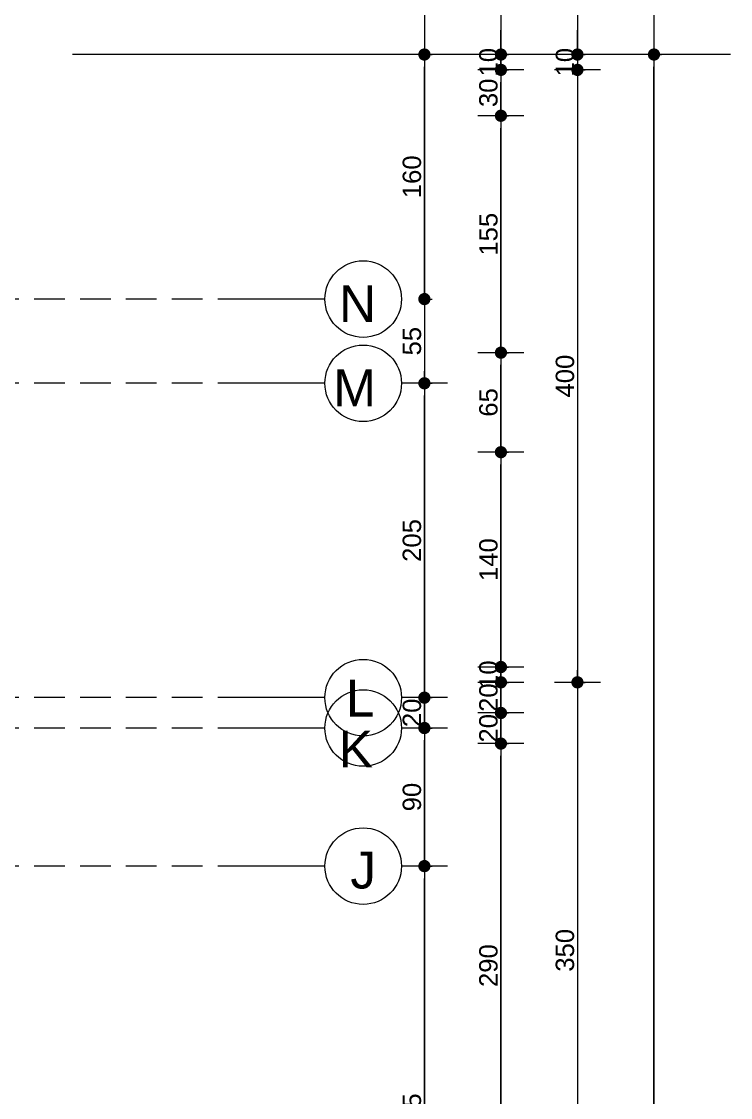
# Model space of a CAD drawing. Header units: millimetres. Extents: x 38129 to 72024, y -56282 to 16512.
# Drawn here: x 49981 to 50445, y -43772 to -43069 of the extents above; entities that cross this region are included whole.
import ezdxf

# ---------------------------------------------------------------- set-up
doc = ezdxf.new("R2010")
doc.units = ezdxf.units.MM
doc.linetypes.add('HIDDEN', pattern=[0.375, 0.25, -0.125])
doc.layers.add('AKS', color=55, linetype='HIDDEN', lineweight=0)
doc.layers.add('DIŞÖLÇÜ', color=37, linetype='Continuous', lineweight=0)
doc.styles.add('icdisolcu_yazi', font='arial.ttf')
doc.styles.get("Standard").update_dxf_attribs({"font": 'arial.ttf'})
doc.dimstyles.new('İç Ölçü', dxfattribs={"dimtxt": 12, "dimasz": 8, "dimexe": 5, "dimexo": 0, "dimgap": 2, "dimtad": 1, "dimdec": 0, "dimzin": 12, "dimdsep": 46, "dimtxsty": 'icdisolcu_yazi', "dimblk": 'DOT', "dimcen": 8, "dimdle": 5, "dimclrd": 256, "dimclre": 256, "dimclrt": 7, "dimadec": 0, "dimazin": 3, "dimtfac": 1, "dimtdec": 0, "dimtix": 1, "dimtmove": 2, "dimatfit": 3, "dimldrblk": 'DOT', "dimfxl": 0, "dimtolj": 1, "dimtzin": 0, "dimlwd": -1, "dimlwe": -1, "dimarcsym": 0})

# ---------------------------------------------------------------- blocks, each defined once
blk = doc.blocks.new('_Dot')
at = {"color": 0, "lineweight": -2}
blk.add_line((-0.5, 0), (-1, 0), dxfattribs=at)
at = {"color": 0, "lineweight": 30, "const_width": 0.5}
blk.add_lwpolyline([(-0.25, 0, 1), (0.25, 0, 1)], format="xyb", close=True, dxfattribs=at)
blk = doc.blocks.new('*D1197')
at = {"layer": 'Defpoints', "color": 0, "lineweight": 120, "transparency": 16777216}
for p in [(50244.67, -43620.43), (50244.67, -43620.43), (50244.67, -43945.25)]:
    blk.add_point(p, dxfattribs=at)
at = {"layer": 'DIŞÖLÇÜ', "transparency": 16777216}
for p, q in [((50244.67, -43620.43), (50249.67, -43620.43)), ((50244.67, -43945.25), (50249.67, -43945.25))]:
    blk.add_line(p, q, dxfattribs=at)
at = {"layer": 'DIŞÖLÇÜ', "linetype": 'Continuous', "transparency": 16777216}
blk.add_line((50244.67, -43937.25), (50244.67, -43628.43), dxfattribs=at)
at = {"layer": 'DIŞÖLÇÜ', "transparency": 16777216, "xscale": 8, "yscale": 8, "zscale": 8}
for p, rotation in [((50244.67, -43620.43), 90), ((50244.67, -43945.25), 270)]:
    blk.add_blockref('_Dot', p, dxfattribs=dict(at, rotation=rotation))
at = {"layer": 'DIŞÖLÇÜ', "color": 7, "transparency": 16777216, "insert": (50236.54, -43782.84), "char_height": 12, "attachment_point": 5, "rotation": 90, "style": 'icdisolcu_yazi'}
blk.add_mtext('\\A1;325', dxfattribs=at)
blk = doc.blocks.new('*D1198')
at = {"layer": 'Defpoints', "color": 0, "lineweight": 120, "transparency": 16777216}
for p in [(50244.67, -43530.25), (50244.67, -43530.25), (50244.67, -43620.43)]:
    blk.add_point(p, dxfattribs=at)
at = {"layer": 'DIŞÖLÇÜ', "transparency": 16777216}
for p, q in [((50244.67, -43530.25), (50249.67, -43530.25)), ((50244.67, -43620.43), (50249.67, -43620.43))]:
    blk.add_line(p, q, dxfattribs=at)
at = {"layer": 'DIŞÖLÇÜ', "linetype": 'Continuous', "transparency": 16777216}
blk.add_line((50244.67, -43612.43), (50244.67, -43538.25), dxfattribs=at)
at = {"layer": 'DIŞÖLÇÜ', "transparency": 16777216, "xscale": 8, "yscale": 8, "zscale": 8}
for p, rotation in [((50244.67, -43530.25), 90), ((50244.67, -43620.43), 270)]:
    blk.add_blockref('_Dot', p, dxfattribs=dict(at, rotation=rotation))
at = {"layer": 'DIŞÖLÇÜ', "color": 7, "transparency": 16777216, "insert": (50236.55, -43575.34), "char_height": 12, "attachment_point": 5, "rotation": 90, "style": 'icdisolcu_yazi'}
blk.add_mtext('\\A1;90', dxfattribs=at)
blk = doc.blocks.new('*D1199')
at = {"layer": 'Defpoints', "color": 0, "lineweight": 120, "transparency": 16777216}
for p in [(50244.67, -43510.41), (50244.67, -43510.41), (50244.67, -43530.25)]:
    blk.add_point(p, dxfattribs=at)
at = {"layer": 'DIŞÖLÇÜ', "linetype": 'Continuous', "transparency": 16777216}
for p, q in [((50244.67, -43502.41), (50244.67, -43494.41)), ((50244.67, -43530.25), (50244.67, -43510.41)), ((50244.67, -43538.25), (50244.67, -43546.25))]:
    blk.add_line(p, q, dxfattribs=at)
at = {"layer": 'DIŞÖLÇÜ', "transparency": 16777216}
for p, q in [((50244.67, -43510.41), (50249.67, -43510.41)), ((50244.67, -43530.25), (50249.67, -43530.25))]:
    blk.add_line(p, q, dxfattribs=at)
at = {"layer": 'DIŞÖLÇÜ', "transparency": 16777216, "xscale": 8, "yscale": 8, "zscale": 8}
for p, rotation in [((50244.67, -43510.41), 270), ((50244.67, -43530.25), 90)]:
    blk.add_blockref('_Dot', p, dxfattribs=dict(at, rotation=rotation))
at = {"layer": 'DIŞÖLÇÜ', "color": 7, "transparency": 16777216, "insert": (50236.55, -43520.33), "char_height": 12, "attachment_point": 5, "rotation": 90, "style": 'icdisolcu_yazi'}
blk.add_mtext('\\A1;20', dxfattribs=at)
blk = doc.blocks.new('*D1200')
at = {"layer": 'Defpoints', "color": 0, "lineweight": 120, "transparency": 16777216}
for p in [(50244.67, -43305.11), (50244.67, -43305.11), (50244.67, -43510.41)]:
    blk.add_point(p, dxfattribs=at)
at = {"layer": 'DIŞÖLÇÜ', "transparency": 16777216}
for p, q in [((50244.67, -43305.11), (50249.67, -43305.11)), ((50244.67, -43510.41), (50249.67, -43510.41))]:
    blk.add_line(p, q, dxfattribs=at)
at = {"layer": 'DIŞÖLÇÜ', "linetype": 'Continuous', "transparency": 16777216}
blk.add_line((50244.67, -43502.41), (50244.67, -43313.11), dxfattribs=at)
at = {"layer": 'DIŞÖLÇÜ', "transparency": 16777216, "xscale": 8, "yscale": 8, "zscale": 8}
for p, rotation in [((50244.67, -43305.11), 90), ((50244.67, -43510.41), 270)]:
    blk.add_blockref('_Dot', p, dxfattribs=dict(at, rotation=rotation))
at = {"layer": 'DIŞÖLÇÜ', "color": 7, "transparency": 16777216, "insert": (50236.55, -43407.76), "char_height": 12, "attachment_point": 5, "rotation": 90, "style": 'icdisolcu_yazi'}
blk.add_mtext('\\A1;205', dxfattribs=at)
blk = doc.blocks.new('*D1319')
at = {"layer": 'Defpoints', "color": 0, "lineweight": 120, "transparency": 16777216}
for p in [(50294.67, -43540.41), (50294.67, -43540.41), (50294.67, -43830.43)]:
    blk.add_point(p, dxfattribs=at)
at = {"layer": 'DIŞÖLÇÜ', "transparency": 16777216}
for p, q in [((50294.67, -43540.41), (50299.67, -43540.41)), ((50294.67, -43830.43), (50299.67, -43830.43))]:
    blk.add_line(p, q, dxfattribs=at)
at = {"layer": 'DIŞÖLÇÜ', "linetype": 'Continuous', "transparency": 16777216}
blk.add_line((50294.67, -43822.43), (50294.67, -43548.41), dxfattribs=at)
at = {"layer": 'DIŞÖLÇÜ', "transparency": 16777216, "xscale": 8, "yscale": 8, "zscale": 8}
for p, rotation in [((50294.67, -43540.41), 90), ((50294.67, -43830.43), 270)]:
    blk.add_blockref('_Dot', p, dxfattribs=dict(at, rotation=rotation))
at = {"layer": 'DIŞÖLÇÜ', "color": 7, "transparency": 16777216, "insert": (50286.55, -43685.42), "char_height": 12, "attachment_point": 5, "rotation": 90, "style": 'icdisolcu_yazi'}
blk.add_mtext('\\A1;290', dxfattribs=at)
blk = doc.blocks.new('*D1320')
at = {"layer": 'Defpoints', "color": 0, "lineweight": 120, "transparency": 16777216}
for p in [(50294.67, -43520.41), (50294.67, -43520.41), (50294.67, -43540.41)]:
    blk.add_point(p, dxfattribs=at)
at = {"layer": 'DIŞÖLÇÜ', "linetype": 'Continuous', "transparency": 16777216}
for p, q in [((50294.67, -43512.41), (50294.67, -43504.41)), ((50294.67, -43540.41), (50294.67, -43520.41)), ((50294.67, -43548.41), (50294.67, -43556.41))]:
    blk.add_line(p, q, dxfattribs=at)
at = {"layer": 'DIŞÖLÇÜ', "transparency": 16777216}
for p, q in [((50294.67, -43520.41), (50299.67, -43520.41)), ((50294.67, -43540.41), (50299.67, -43540.41))]:
    blk.add_line(p, q, dxfattribs=at)
at = {"layer": 'DIŞÖLÇÜ', "transparency": 16777216, "xscale": 8, "yscale": 8, "zscale": 8}
for p, rotation in [((50294.67, -43520.41), 270), ((50294.67, -43540.41), 90)]:
    blk.add_blockref('_Dot', p, dxfattribs=dict(at, rotation=rotation))
at = {"layer": 'DIŞÖLÇÜ', "color": 7, "transparency": 16777216, "insert": (50286.55, -43530.41), "char_height": 12, "attachment_point": 5, "rotation": 90, "style": 'icdisolcu_yazi'}
blk.add_mtext('\\A1;20', dxfattribs=at)
blk = doc.blocks.new('*D1321')
at = {"layer": 'Defpoints', "color": 0, "lineweight": 120, "transparency": 16777216}
for p in [(50294.67, -43500.41), (50294.67, -43500.41), (50294.67, -43520.41)]:
    blk.add_point(p, dxfattribs=at)
at = {"layer": 'DIŞÖLÇÜ', "linetype": 'Continuous', "transparency": 16777216}
for p, q in [((50294.67, -43492.41), (50294.67, -43484.41)), ((50294.67, -43520.41), (50294.67, -43500.41)), ((50294.67, -43528.41), (50294.67, -43536.41))]:
    blk.add_line(p, q, dxfattribs=at)
at = {"layer": 'DIŞÖLÇÜ', "transparency": 16777216}
for p, q in [((50294.67, -43500.41), (50299.67, -43500.41)), ((50294.67, -43520.41), (50299.67, -43520.41))]:
    blk.add_line(p, q, dxfattribs=at)
at = {"layer": 'DIŞÖLÇÜ', "transparency": 16777216, "xscale": 8, "yscale": 8, "zscale": 8}
for p, rotation in [((50294.67, -43500.41), 270), ((50294.67, -43520.41), 90)]:
    blk.add_blockref('_Dot', p, dxfattribs=dict(at, rotation=rotation))
at = {"layer": 'DIŞÖLÇÜ', "color": 7, "transparency": 16777216, "insert": (50286.55, -43510.41), "char_height": 12, "attachment_point": 5, "rotation": 90, "style": 'icdisolcu_yazi'}
blk.add_mtext('\\A1;20', dxfattribs=at)
blk = doc.blocks.new('*D1322')
at = {"layer": 'Defpoints', "color": 0, "lineweight": 120, "transparency": 16777216}
for p in [(50294.67, -43490.41), (50294.67, -43490.41), (50294.67, -43500.41)]:
    blk.add_point(p, dxfattribs=at)
at = {"layer": 'DIŞÖLÇÜ', "linetype": 'Continuous', "transparency": 16777216}
for p, q in [((50294.67, -43482.41), (50294.67, -43474.41)), ((50294.67, -43500.41), (50294.67, -43490.41)), ((50294.67, -43508.41), (50294.67, -43516.41))]:
    blk.add_line(p, q, dxfattribs=at)
at = {"layer": 'DIŞÖLÇÜ', "transparency": 16777216}
for p, q in [((50294.67, -43490.41), (50299.67, -43490.41)), ((50294.67, -43500.41), (50299.67, -43500.41))]:
    blk.add_line(p, q, dxfattribs=at)
at = {"layer": 'DIŞÖLÇÜ', "transparency": 16777216, "xscale": 8, "yscale": 8, "zscale": 8}
for p, rotation in [((50294.67, -43490.41), 270), ((50294.67, -43500.41), 90)]:
    blk.add_blockref('_Dot', p, dxfattribs=dict(at, rotation=rotation))
at = {"layer": 'DIŞÖLÇÜ', "color": 7, "transparency": 16777216, "insert": (50286.55, -43495.41), "char_height": 12, "attachment_point": 5, "rotation": 90, "style": 'icdisolcu_yazi'}
blk.add_mtext('\\A1;10', dxfattribs=at)
blk = doc.blocks.new('*D1323')
at = {"layer": 'Defpoints', "color": 0, "lineweight": 120, "transparency": 16777216}
for p in [(50294.67, -43350.11), (50294.67, -43350.11), (50294.67, -43490.41)]:
    blk.add_point(p, dxfattribs=at)
at = {"layer": 'DIŞÖLÇÜ', "transparency": 16777216}
for p, q in [((50294.67, -43350.11), (50299.67, -43350.11)), ((50294.67, -43490.41), (50299.67, -43490.41))]:
    blk.add_line(p, q, dxfattribs=at)
at = {"layer": 'DIŞÖLÇÜ', "linetype": 'Continuous', "transparency": 16777216}
blk.add_line((50294.67, -43482.41), (50294.67, -43358.11), dxfattribs=at)
at = {"layer": 'DIŞÖLÇÜ', "transparency": 16777216, "xscale": 8, "yscale": 8, "zscale": 8}
for p, rotation in [((50294.67, -43350.11), 90), ((50294.67, -43490.41), 270)]:
    blk.add_blockref('_Dot', p, dxfattribs=dict(at, rotation=rotation))
at = {"layer": 'DIŞÖLÇÜ', "color": 7, "transparency": 16777216, "insert": (50286.55, -43420.26), "char_height": 12, "attachment_point": 5, "rotation": 90, "style": 'icdisolcu_yazi'}
blk.add_mtext('\\A1;140', dxfattribs=at)
blk = doc.blocks.new('*D1324')
at = {"layer": 'Defpoints', "color": 0, "lineweight": 120, "transparency": 16777216}
for p in [(50294.67, -43285.11), (50294.67, -43285.11), (50294.67, -43350.11)]:
    blk.add_point(p, dxfattribs=at)
at = {"layer": 'DIŞÖLÇÜ', "transparency": 16777216}
for p, q in [((50294.67, -43285.11), (50299.67, -43285.11)), ((50294.67, -43350.11), (50299.67, -43350.11))]:
    blk.add_line(p, q, dxfattribs=at)
at = {"layer": 'DIŞÖLÇÜ', "linetype": 'Continuous', "transparency": 16777216}
blk.add_line((50294.67, -43342.11), (50294.67, -43293.11), dxfattribs=at)
at = {"layer": 'DIŞÖLÇÜ', "transparency": 16777216, "xscale": 8, "yscale": 8, "zscale": 8}
for p, rotation in [((50294.67, -43285.11), 90), ((50294.67, -43350.11), 270)]:
    blk.add_blockref('_Dot', p, dxfattribs=dict(at, rotation=rotation))
at = {"layer": 'DIŞÖLÇÜ', "color": 7, "transparency": 16777216, "insert": (50286.55, -43317.61), "char_height": 12, "attachment_point": 5, "rotation": 90, "style": 'icdisolcu_yazi'}
blk.add_mtext('\\A1;65', dxfattribs=at)
blk = doc.blocks.new('*D1325')
at = {"layer": 'Defpoints', "color": 0, "lineweight": 120, "transparency": 16777216}
for p in [(50294.67, -43130.39), (50294.67, -43130.39), (50294.67, -43285.11)]:
    blk.add_point(p, dxfattribs=at)
at = {"layer": 'DIŞÖLÇÜ', "transparency": 16777216}
for p, q in [((50294.67, -43130.39), (50299.67, -43130.39)), ((50294.67, -43285.11), (50299.67, -43285.11))]:
    blk.add_line(p, q, dxfattribs=at)
at = {"layer": 'DIŞÖLÇÜ', "linetype": 'Continuous', "transparency": 16777216}
blk.add_line((50294.67, -43277.11), (50294.67, -43138.39), dxfattribs=at)
at = {"layer": 'DIŞÖLÇÜ', "transparency": 16777216, "xscale": 8, "yscale": 8, "zscale": 8}
for p, rotation in [((50294.67, -43130.39), 90), ((50294.67, -43285.11), 270)]:
    blk.add_blockref('_Dot', p, dxfattribs=dict(at, rotation=rotation))
at = {"layer": 'DIŞÖLÇÜ', "color": 7, "transparency": 16777216, "insert": (50286.55, -43207.75), "char_height": 12, "attachment_point": 5, "rotation": 90, "style": 'icdisolcu_yazi'}
blk.add_mtext('\\A1;155', dxfattribs=at)
blk = doc.blocks.new('*D1326')
at = {"layer": 'Defpoints', "color": 0, "lineweight": 120, "transparency": 16777216}
for p in [(50294.67, -43100.42), (50294.67, -43100.42), (50294.67, -43130.39)]:
    blk.add_point(p, dxfattribs=at)
at = {"layer": 'DIŞÖLÇÜ', "transparency": 16777216}
for p, q in [((50294.67, -43100.42), (50299.67, -43100.42)), ((50294.67, -43130.39), (50299.67, -43130.39))]:
    blk.add_line(p, q, dxfattribs=at)
at = {"layer": 'DIŞÖLÇÜ', "linetype": 'Continuous', "transparency": 16777216}
blk.add_line((50294.67, -43122.39), (50294.67, -43108.42), dxfattribs=at)
at = {"layer": 'DIŞÖLÇÜ', "transparency": 16777216, "xscale": 8, "yscale": 8, "zscale": 8}
for p, rotation in [((50294.67, -43100.42), 90), ((50294.67, -43130.39), 270)]:
    blk.add_blockref('_Dot', p, dxfattribs=dict(at, rotation=rotation))
at = {"layer": 'DIŞÖLÇÜ', "color": 7, "transparency": 16777216, "insert": (50286.54, -43115.41), "char_height": 12, "attachment_point": 5, "rotation": 90, "style": 'icdisolcu_yazi'}
blk.add_mtext('\\A1;30', dxfattribs=at)
blk = doc.blocks.new('*D1327')
at = {"layer": 'Defpoints', "color": 0, "lineweight": 120, "transparency": 16777216}
for p in [(50294.67, -43090.4), (50294.67, -43090.4), (50294.67, -43100.42)]:
    blk.add_point(p, dxfattribs=at)
at = {"layer": 'DIŞÖLÇÜ', "linetype": 'Continuous', "transparency": 16777216}
for p, q in [((50294.67, -43082.4), (50294.67, -43074.4)), ((50294.67, -43100.42), (50294.67, -43090.4)), ((50294.67, -43108.42), (50294.67, -43116.42))]:
    blk.add_line(p, q, dxfattribs=at)
at = {"layer": 'DIŞÖLÇÜ', "transparency": 16777216}
for p, q in [((50294.67, -43090.4), (50299.67, -43090.4)), ((50294.67, -43100.42), (50299.67, -43100.42))]:
    blk.add_line(p, q, dxfattribs=at)
at = {"layer": 'DIŞÖLÇÜ', "transparency": 16777216, "xscale": 8, "yscale": 8, "zscale": 8}
for p, rotation in [((50294.67, -43090.4), 270), ((50294.67, -43100.42), 90)]:
    blk.add_blockref('_Dot', p, dxfattribs=dict(at, rotation=rotation))
at = {"layer": 'DIŞÖLÇÜ', "color": 7, "transparency": 16777216, "insert": (50286.55, -43095.41), "char_height": 12, "attachment_point": 5, "rotation": 90, "style": 'icdisolcu_yazi'}
blk.add_mtext('\\A1;10', dxfattribs=at)
blk = doc.blocks.new('*D1328')
at = {"layer": 'Defpoints', "color": 0, "lineweight": 120, "transparency": 16777216}
for p in [(50344.67, -43090.4), (50344.67, -43100.42), (50344.67, -43100.42)]:
    blk.add_point(p, dxfattribs=at)
at = {"layer": 'DIŞÖLÇÜ', "linetype": 'Continuous', "transparency": 16777216}
for p, q in [((50344.67, -43082.4), (50344.67, -43074.4)), ((50344.67, -43090.4), (50344.67, -43100.42)), ((50344.67, -43108.42), (50344.67, -43116.42))]:
    blk.add_line(p, q, dxfattribs=at)
at = {"layer": 'DIŞÖLÇÜ', "transparency": 16777216}
for p, q in [((50344.67, -43090.4), (50349.67, -43090.4)), ((50344.67, -43100.42), (50349.67, -43100.42))]:
    blk.add_line(p, q, dxfattribs=at)
at = {"layer": 'DIŞÖLÇÜ', "transparency": 16777216, "xscale": 8, "yscale": 8, "zscale": 8}
for p, rotation in [((50344.67, -43090.4), 270), ((50344.67, -43100.42), 90)]:
    blk.add_blockref('_Dot', p, dxfattribs=dict(at, rotation=rotation))
at = {"layer": 'DIŞÖLÇÜ', "color": 7, "transparency": 16777216, "insert": (50336.55, -43095.41), "char_height": 12, "attachment_point": 5, "rotation": 90, "style": 'icdisolcu_yazi'}
blk.add_mtext('\\A1;10', dxfattribs=at)
blk = doc.blocks.new('*D1329')
at = {"layer": 'Defpoints', "color": 0, "lineweight": 120, "transparency": 16777216}
for p in [(50344.67, -43100.42), (50344.67, -43500.41), (50344.67, -43500.41)]:
    blk.add_point(p, dxfattribs=at)
at = {"layer": 'DIŞÖLÇÜ', "transparency": 16777216}
for p, q in [((50344.67, -43100.42), (50349.67, -43100.42)), ((50344.67, -43500.41), (50349.67, -43500.41))]:
    blk.add_line(p, q, dxfattribs=at)
at = {"layer": 'DIŞÖLÇÜ', "linetype": 'Continuous', "transparency": 16777216}
blk.add_line((50344.67, -43108.42), (50344.67, -43492.41), dxfattribs=at)
at = {"layer": 'DIŞÖLÇÜ', "transparency": 16777216, "xscale": 8, "yscale": 8, "zscale": 8}
for p, rotation in [((50344.67, -43100.42), 90), ((50344.67, -43500.41), 270)]:
    blk.add_blockref('_Dot', p, dxfattribs=dict(at, rotation=rotation))
at = {"layer": 'DIŞÖLÇÜ', "color": 7, "transparency": 16777216, "insert": (50336.55, -43300.41), "char_height": 12, "attachment_point": 5, "rotation": 90, "style": 'icdisolcu_yazi'}
blk.add_mtext('\\A1;400', dxfattribs=at)
blk = doc.blocks.new('*D1330')
at = {"layer": 'Defpoints', "color": 0, "lineweight": 120, "transparency": 16777216}
for p in [(50344.67, -43500.41), (50344.67, -43850.43), (50344.67, -43850.43)]:
    blk.add_point(p, dxfattribs=at)
at = {"layer": 'DIŞÖLÇÜ', "transparency": 16777216}
for p, q in [((50344.67, -43500.41), (50349.67, -43500.41)), ((50344.67, -43850.43), (50349.67, -43850.43))]:
    blk.add_line(p, q, dxfattribs=at)
at = {"layer": 'DIŞÖLÇÜ', "linetype": 'Continuous', "transparency": 16777216}
blk.add_line((50344.67, -43508.41), (50344.67, -43842.43), dxfattribs=at)
at = {"layer": 'DIŞÖLÇÜ', "transparency": 16777216, "xscale": 8, "yscale": 8, "zscale": 8}
for p, rotation in [((50344.67, -43500.41), 90), ((50344.67, -43850.43), 270)]:
    blk.add_blockref('_Dot', p, dxfattribs=dict(at, rotation=rotation))
at = {"layer": 'DIŞÖLÇÜ', "color": 7, "transparency": 16777216, "insert": (50336.54, -43675.42), "char_height": 12, "attachment_point": 5, "rotation": 90, "style": 'icdisolcu_yazi'}
blk.add_mtext('\\A1;350', dxfattribs=at)
blk = doc.blocks.new('*D1336')
at = {"layer": 'Defpoints', "color": 0, "lineweight": 120, "transparency": 16777216}
for p in [(50394.67, -43090.4), (50394.67, -43090.4), (50394.67, -45110.44)]:
    blk.add_point(p, dxfattribs=at)
at = {"layer": 'DIŞÖLÇÜ', "transparency": 16777216}
for p, q in [((50394.67, -43090.4), (50399.67, -43090.4)), ((50394.67, -45110.44), (50399.67, -45110.44))]:
    blk.add_line(p, q, dxfattribs=at)
at = {"layer": 'DIŞÖLÇÜ', "linetype": 'Continuous', "transparency": 16777216}
blk.add_line((50394.67, -45102.44), (50394.67, -43098.4), dxfattribs=at)
at = {"layer": 'DIŞÖLÇÜ', "transparency": 16777216, "xscale": 8, "yscale": 8, "zscale": 8}
for p, rotation in [((50394.67, -43090.4), 90), ((50394.67, -45110.44), 270)]:
    blk.add_blockref('_Dot', p, dxfattribs=dict(at, rotation=rotation))
at = {"layer": 'DIŞÖLÇÜ', "color": 7, "transparency": 16777216, "insert": (50386.55, -44100.42), "char_height": 12, "attachment_point": 5, "rotation": 90, "style": 'icdisolcu_yazi'}
blk.add_mtext('\\A1;2020', dxfattribs=at)
blk = doc.blocks.new('*D1340')
at = {"layer": 'Defpoints', "color": 0, "lineweight": 120, "transparency": 16777216}
for p in [(50244.67, -43090.4), (50244.67, -43090.4), (50244.67, -43250.11)]:
    blk.add_point(p, dxfattribs=at)
at = {"layer": 'DIŞÖLÇÜ', "transparency": 16777216}
for p, q in [((50244.67, -43090.4), (50249.67, -43090.4)), ((50244.67, -43250.11), (50249.67, -43250.11))]:
    blk.add_line(p, q, dxfattribs=at)
at = {"layer": 'DIŞÖLÇÜ', "linetype": 'Continuous', "transparency": 16777216}
blk.add_line((50244.67, -43242.11), (50244.67, -43098.4), dxfattribs=at)
at = {"layer": 'DIŞÖLÇÜ', "transparency": 16777216, "xscale": 8, "yscale": 8, "zscale": 8}
for p, rotation in [((50244.67, -43090.4), 90), ((50244.67, -43250.11), 270)]:
    blk.add_blockref('_Dot', p, dxfattribs=dict(at, rotation=rotation))
at = {"layer": 'DIŞÖLÇÜ', "color": 7, "transparency": 16777216, "insert": (50236.55, -43170.25), "char_height": 12, "attachment_point": 5, "rotation": 90, "style": 'icdisolcu_yazi'}
blk.add_mtext('\\A1;160', dxfattribs=at)
blk = doc.blocks.new('*D1341')
at = {"layer": 'Defpoints', "color": 0, "lineweight": 120, "transparency": 16777216}
for p in [(50244.67, -43250.11), (50244.67, -43305.11), (50244.67, -43305.11)]:
    blk.add_point(p, dxfattribs=at)
at = {"layer": 'DIŞÖLÇÜ', "transparency": 16777216}
for p, q in [((50244.67, -43250.11), (50249.67, -43250.11)), ((50244.67, -43305.11), (50249.67, -43305.11))]:
    blk.add_line(p, q, dxfattribs=at)
at = {"layer": 'DIŞÖLÇÜ', "linetype": 'Continuous', "transparency": 16777216}
blk.add_line((50244.67, -43258.11), (50244.67, -43297.11), dxfattribs=at)
at = {"layer": 'DIŞÖLÇÜ', "transparency": 16777216, "xscale": 8, "yscale": 8, "zscale": 8}
for p, rotation in [((50244.67, -43250.11), 90), ((50244.67, -43305.11), 270)]:
    blk.add_blockref('_Dot', p, dxfattribs=dict(at, rotation=rotation))
at = {"layer": 'DIŞÖLÇÜ', "color": 7, "transparency": 16777216, "insert": (50236.57, -43277.61), "char_height": 12, "attachment_point": 5, "rotation": 90, "style": 'icdisolcu_yazi'}
blk.add_mtext('\\A1;55', dxfattribs=at)

msp = doc.modelspace()

# ---------------------------------------------------------------- linework, layer by layer
at = {"layer": 'AKS', "ltscale": 80}
for p, q in [((50129.68, -43250.11), (48049.49, -43250.11)), ((50129.67, -43305.11), (48049.48, -43305.11)), ((50129.67, -43510.41), (48049.48, -43510.41)), ((50129.67, -43530.25), (48049.48, -43530.25)), ((50129.67, -43620.43), (48049.48, -43620.43))]:
    msp.add_line(p, q, dxfattribs=at)
at = {"layer": 'DIŞÖLÇÜ'}
for p, q in [((50244.67, -43040.4), (50244.67, -45160.44)), ((50294.67, -43040.4), (50294.67, -45160.44)), ((50344.67, -43040.4), (50344.67, -45160.44)), ((50394.67, -43040.4), (50394.67, -45160.44)), ((50444.67, -43090.4), (50014.81, -43090.4)), ((50309.67, -43100.42), (50279.67, -43100.42)), ((50359.67, -43100.42), (50329.67, -43100.42)), ((50309.67, -43130.39), (50279.67, -43130.39)), ((50179.67, -43250.11), (50129.67, -43250.11)), ((50309.67, -43285.11), (50279.67, -43285.11)), ((50179.67, -43305.11), (50129.67, -43305.11)), ((50259.67, -43305.11), (50229.67, -43305.11)), ((50309.67, -43350.11), (50279.67, -43350.11)), ((50309.67, -43490.41), (50279.67, -43490.41)), ((50309.67, -43500.41), (50279.67, -43500.41)), ((50359.67, -43500.41), (50329.67, -43500.41)), ((50179.67, -43510.41), (50129.67, -43510.41)), ((50259.67, -43510.41), (50229.67, -43510.41)), ((50309.67, -43520.41), (50279.67, -43520.41)), ((50179.67, -43530.25), (50129.67, -43530.25)), ((50259.67, -43530.25), (50229.67, -43530.25)), ((50309.67, -43540.41), (50279.67, -43540.41)), ((50179.67, -43620.43), (50129.67, -43620.43)), ((50259.67, -43620.43), (50229.67, -43620.43))]:
    msp.add_line(p, q, dxfattribs=at)
for centre in [(50204.67, -43250.11), (50204.67, -43305.11), (50204.67, -43510.41), (50204.67, -43530.25), (50204.67, -43620.43)]:
    msp.add_circle(centre, 25, dxfattribs=at)

# ---------------------------------------------------------------- texts
at = {"layer": 'DIŞÖLÇÜ', "char_height": 24, "width": 425.6226, "attachment_point": 9, "rotation": 0}
for s, insert in [('N', (50213.06, -43265.06)), ('M', (50213.06, -43320.06)), ('L', (50212.05, -43522.74)), ('K', (50211.08, -43555.92)), ('J', (50213.06, -43635.38))]:
    msp.add_mtext(s, dxfattribs=dict(at, insert=insert))

# ---------------------------------------------------------------- dimensions: what is measured, and where the dimension line sits
at = {"layer": 'DIŞÖLÇÜ'}
for base, p1, p2, picture, middle in [((50294.67, -43090.4), (50294.67, -43100.42), (50294.67, -43090.4), '*D1327', (50286.55, -43095.41)), ((50344.67, -43100.42), (50344.67, -43090.4), (50344.67, -43100.42), '*D1328', (50336.55, -43095.41)), ((50244.67, -43090.4), (50244.67, -43250.11), (50244.67, -43090.4), '*D1340', (50236.55, -43170.25)), ((50394.67, -43090.4), (50394.67, -45110.44), (50394.67, -43090.4), '*D1336', (50386.55, -44100.42)), ((50294.67, -43100.42), (50294.67, -43130.39), (50294.67, -43100.42), '*D1326', (50286.54, -43115.41)), ((50344.67, -43500.41), (50344.67, -43100.42), (50344.67, -43500.41), '*D1329', (50336.55, -43300.41)), ((50294.67, -43130.39), (50294.67, -43285.11), (50294.67, -43130.39), '*D1325', (50286.55, -43207.75)), ((50244.67, -43305.11), (50244.67, -43250.11), (50244.67, -43305.11), '*D1341', (50236.57, -43277.61)), ((50294.67, -43285.11), (50294.67, -43350.11), (50294.67, -43285.11), '*D1324', (50286.55, -43317.61)), ((50244.67, -43305.11), (50244.67, -43510.41), (50244.67, -43305.11), '*D1200', (50236.55, -43407.76)), ((50294.67, -43350.11), (50294.67, -43490.41), (50294.67, -43350.11), '*D1323', (50286.55, -43420.26)), ((50294.67, -43490.41), (50294.67, -43500.41), (50294.67, -43490.41), '*D1322', (50286.55, -43495.41)), ((50294.67, -43500.41), (50294.67, -43520.41), (50294.67, -43500.41), '*D1321', (50286.55, -43510.41)), ((50244.67, -43510.41), (50244.67, -43530.25), (50244.67, -43510.41), '*D1199', (50236.55, -43520.33)), ((50344.67, -43850.43), (50344.67, -43500.41), (50344.67, -43850.43), '*D1330', (50336.54, -43675.42)), ((50294.67, -43520.41), (50294.67, -43540.41), (50294.67, -43520.41), '*D1320', (50286.55, -43530.41)), ((50244.67, -43530.25), (50244.67, -43620.43), (50244.67, -43530.25), '*D1198', (50236.55, -43575.34)), ((50294.67, -43540.41), (50294.67, -43830.43), (50294.67, -43540.41), '*D1319', (50286.55, -43685.42)), ((50244.67, -43620.43), (50244.67, -43945.25), (50244.67, -43620.43), '*D1197', (50236.54, -43782.84))]:
    dim = msp.add_linear_dim(base=base, p1=p1, p2=p2, angle=90, dimstyle='İç Ölçü', dxfattribs=at)
    dim.commit()
    dim.dimension.update_dxf_attribs({"geometry": picture, "text_midpoint": middle})

doc.saveas('drawing.dxf')
